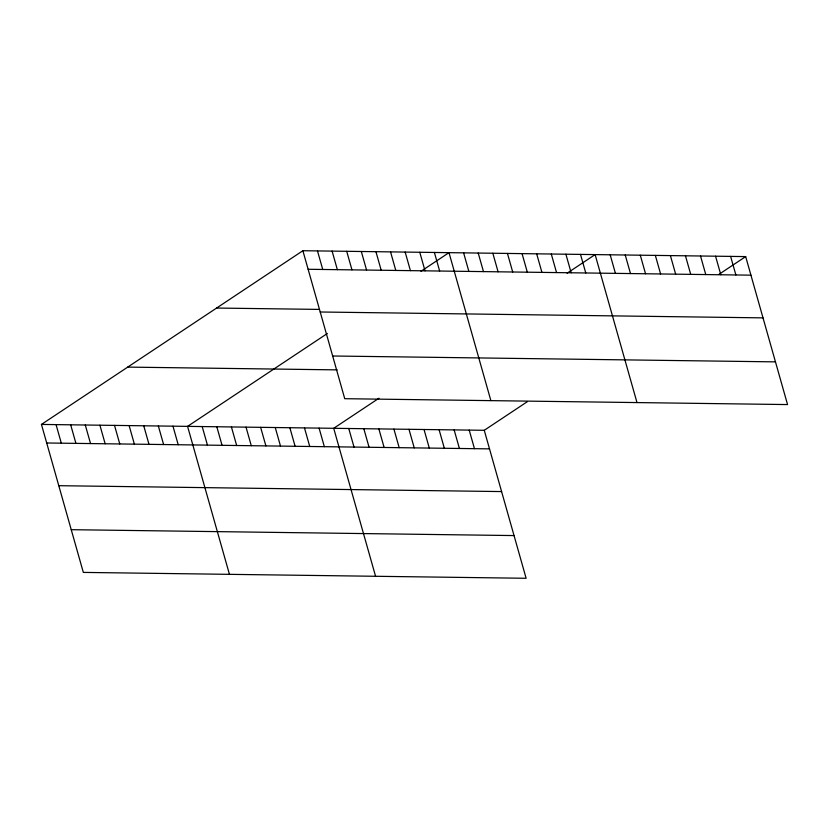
<?xml version="1.0" encoding="UTF-8"?>
<svg xmlns="http://www.w3.org/2000/svg" width="829" height="829" viewBox="0 0 829 829"><rect width="100%" height="100%" fill="white"/><g stroke="black" fill="none" stroke-linecap="round" stroke-linejoin="round"><path stroke-width="1.24" d="M527.389 401.64L484.26 430.303L526.125 578.279L83.325 572.404L41.45 424.427L302.875 250.721L745.675 256.596L787.55 404.573L344.74 398.697L302.875 250.721M327.372 333.476L187.572 426.365L229.446 574.342M420.956 271.29L448.997 252.658L490.872 400.635M378.998 398.21L333.704 428.303L375.578 576.279M567.088 273.228L595.118 254.596L636.993 402.573M718.722 274.513L745.675 256.596M308.129 269.28L750.929 275.166M216.607 308.046L318.896 309.404M320.212 311.994L763.012 317.87M332.657 355.993L775.467 361.869M127.718 367.102L337.165 369.879M41.45 424.427L484.26 430.303M46.704 442.987L489.514 448.872M58.786 485.69L501.597 491.576M71.242 529.69L514.042 535.575M730.618 256.399L735.872 274.969M715.562 256.202L720.815 274.762M700.515 256.006L705.769 274.565M685.459 255.798L690.712 274.368M670.402 255.601L675.656 274.171M655.345 255.405L660.599 273.964M640.289 255.197L645.542 273.767M625.232 255L630.486 273.57M610.175 254.804L615.429 273.363M580.507 254.41L585.761 272.969M565.896 254.213L571.15 272.782M551.285 254.016L556.539 272.586M536.674 253.829L541.928 272.389M522.063 253.633L527.317 272.192M507.452 253.436L512.705 272.005M492.83 253.239L498.084 271.808M478.219 253.052L483.473 271.611M463.608 252.855L468.862 271.415M434.386 252.462L439.639 271.031M419.775 252.275L425.028 270.834M469.204 430.106L474.457 448.676M405.163 252.078L410.417 270.648M454.147 429.909L459.401 448.468M390.542 251.881L395.796 270.451M439.09 429.702L444.344 448.271M375.931 251.684L381.185 270.254M424.033 429.505L429.287 448.074M361.32 251.498L366.573 270.057M408.977 429.308L414.231 447.867M346.709 251.301L351.962 269.871M393.92 429.111L399.174 447.67M332.097 251.104L337.351 269.674M378.863 428.904L384.117 447.473M317.486 250.918L322.74 269.477M363.817 428.707L369.071 447.277M348.76 428.51L354.014 447.069M319.092 428.116L324.346 446.676M304.481 427.919L309.735 446.479M289.86 427.723L295.114 446.292M275.249 427.526L280.503 446.095M260.638 427.339L265.891 445.898M246.026 427.142L251.28 445.712M231.415 426.945L236.669 445.515M216.804 426.748L222.058 445.318M202.193 426.562L207.447 445.121M172.96 426.168L178.214 444.738M158.349 425.982L163.603 444.541M143.738 425.785L148.992 444.344M129.127 425.588L134.381 444.157M114.516 425.391L119.77 443.961M99.905 425.204L105.159 443.764M85.283 425.008L90.537 443.567M70.672 424.811L75.926 443.38M56.061 424.614L61.315 443.183"/></g></svg>
